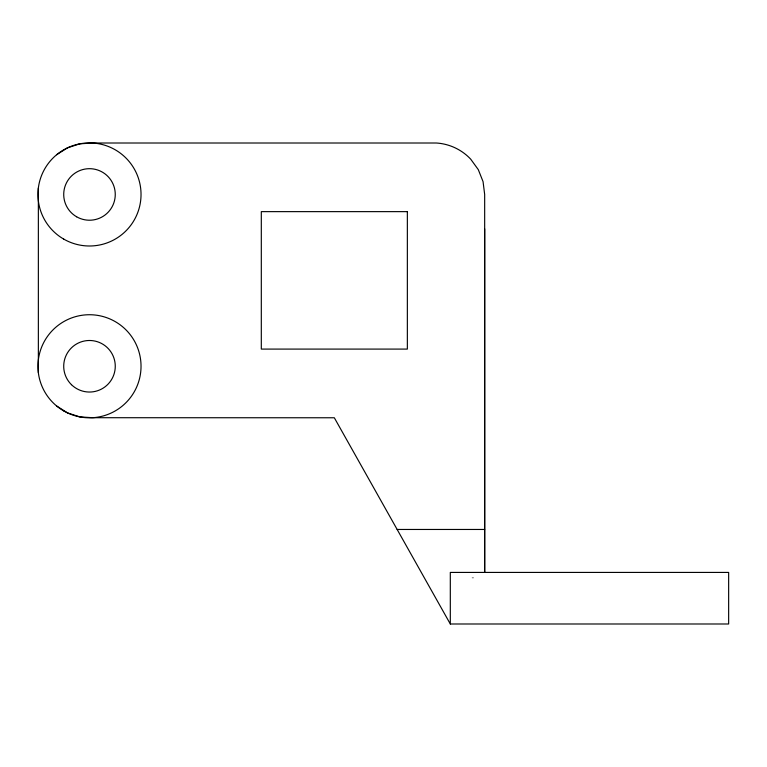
<?xml version="1.0" encoding="UTF-8"?>
<svg xmlns="http://www.w3.org/2000/svg" width="767" height="767" viewBox="0 0 767 767"><rect width="100%" height="100%" fill="white"/><g stroke="black" fill="none" stroke-linecap="round" stroke-linejoin="round"><path stroke-width="0.58" stroke-dasharray="3.83 2.88" d="M472.041 577.867L473.623 577.867"/><path stroke-width="1.15" d="M484.667 228.815L484.667 572.422L484.667 194.454L483.057 181.635L478.292 169.622L470.698 159.162A51.629 51.629 0 0 0 436.356 143.007L92.721 143.007L79.835 143.812L67.544 147.82L56.633 154.723M397.143 529.46L484.667 529.46M450.306 623.993L728.65 623.993L728.65 572.422L450.306 572.422L450.306 623.993L334.326 417.766L92.721 417.708L79.835 416.903L67.544 412.895L56.633 405.992M38.36 187.992L38.36 372.724M407.354 211.634L261.307 211.634L261.307 349.09L407.354 349.09L407.354 211.634M63.719 410.911A51.542 51.542 0 0 0 141.032 366.271A51.542 51.542 0 0 0 63.719 321.632A51.542 51.542 0 0 0 63.719 410.911M63.719 239.093A51.542 51.542 0 0 0 141.032 194.454A51.542 51.542 0 0 0 63.719 149.814A51.542 51.542 0 0 0 63.719 239.093M71.456 384.679A25.771 25.771 0 0 0 114.456 372.676A25.771 25.771 0 0 0 82.558 341.44A25.771 25.771 0 0 0 71.456 384.679M76.604 216.773A25.771 25.771 0 0 0 115.261 194.454A25.771 25.771 0 0 0 76.604 172.134A25.771 25.771 0 0 0 76.604 216.773"/></g></svg>
